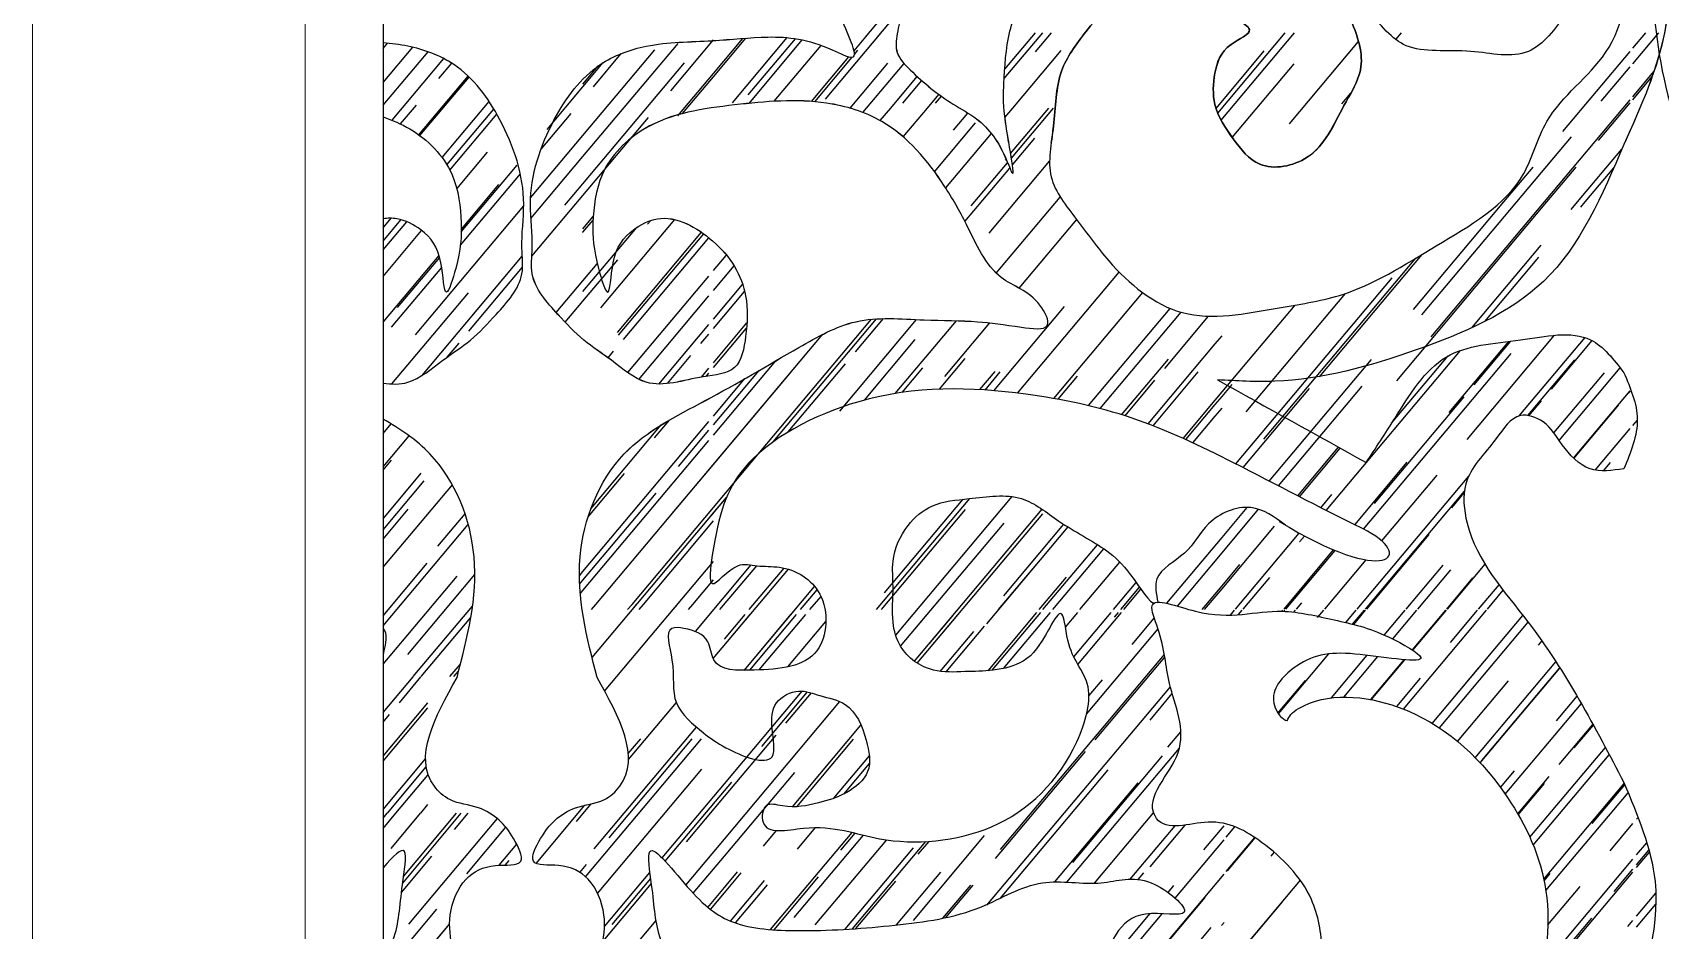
# Model space of a CAD drawing. Header units: millimetres. Extents: x 512961 to 1001058, y -961995 to -458543.
# Drawn here: x 934719.5 to 935137.5, y -884794.5 to -884563.8 of the extents above; entities that cross this region are included whole.
import ezdxf

# ---------------------------------------------------------------- set-up
doc = ezdxf.new("R2010")
doc.units = ezdxf.units.MM
doc.header["$MEASUREMENT"] = 0
doc.layers.add('内线', color=8, linetype='CONTINUOUS')
doc.layers.add('填充', color=250, linetype='CONTINUOUS', lineweight=25)
doc.layers.add('家具外线总', color=147, linetype='CONTINUOUS', lineweight=13)

msp = doc.modelspace()

# ---------------------------------------------------------------- linework, layer by layer
at = {"layer": '内线'}
msp.add_line((934809.5, -883011.33), (934809.5, -885159.02), dxfattribs=at)
at = {"layer": '填充'}
for p, q in [((934933.32, -884565.03), (934945.42, -884550.6)), ((934936.4, -884565.03), (934945.42, -884554.27)), ((934809.5, -884567.92), (934810.66, -884566.53)), ((934860.82, -884595.65), (934885.24, -884566.56)), ((934883.38, -884578.76), (934894.36, -884565.68)), ((934894.36, -884575.15), (934902.69, -884565.22)), ((934894.36, -884574.28), (934901.91, -884565.28)), ((934899.2, -884581.83), (934913.25, -884565.09)), ((934903.24, -884579.83), (934915.37, -884565.36)), ((934903.49, -884581.99), (934917.16, -884565.69)), ((934923.09, -884580.89), (934937.4, -884563.83)), ((934930.44, -884568.45), (934934.32, -884563.83)), ((934968.99, -884575.63), (934978.89, -884563.83)), ((934969.13, -884573.22), (934977.01, -884563.83)), ((934977.02, -884568.71), (934981.11, -884563.83)), ((935023.82, -884584.46), (935041.13, -884563.83)), ((935024.68, -884586.28), (935043.51, -884563.83)), ((935042.22, -884587.26), (935060, -884566.07)), ((935069.58, -884565.6), (935071.06, -884563.83)), ((935130.41, -884571.8), (935137.1, -884563.83)), ((935130.41, -884567.83), (935133.77, -884563.83)), ((934809.5, -884576.65), (934817.11, -884567.56)), ((934809.5, -884582.47), (934821.04, -884568.72)), ((934811.83, -884586.32), (934825.11, -884570.49)), ((934860.82, -884590.2), (934879.27, -884568.22)), ((934863.53, -884577.7), (934870.66, -884569.2)), ((934909.96, -884581.46), (934922.01, -884567.1)), ((934919.5, -884581.49), (934929.11, -884570.04)), ((934920.33, -884581.56), (934929.92, -884570.14)), ((934930.54, -884569.39), (934931.44, -884568.32)), ((934971.21, -884583.2), (934983.61, -884568.42)), ((935023.39, -884583.29), (935035.78, -884568.52)), ((935112.48, -884589.21), (935129.73, -884568.64)), ((934818.71, -884590.08), (934831.37, -884574.99)), ((934823.82, -884575.58), (934827.12, -884571.65)), ((934860.82, -884577.75), (934866.06, -884571.51)), ((934860.82, -884602.66), (934886.94, -884571.54)), ((934860.82, -884577.07), (934864.76, -884572.37)), ((934885.17, -884585.23), (934894.36, -884574.28)), ((934929.41, -884583.2), (934939.11, -884571.64)), ((934933.67, -884583.2), (934943.28, -884571.75)), ((935027.57, -884590.75), (935043.44, -884571.84)), ((935122.32, -884581.44), (935129.73, -884572.61)), ((935130.41, -884580.29), (935135.85, -884573.81)), ((934818.96, -884590.27), (934831.6, -884575.21)), ((934851.63, -884588.7), (934860.82, -884577.75)), ((934886.42, -884584.61), (934894.36, -884575.15)), ((934939.86, -884583.2), (934946.67, -884575.08)), ((934942.94, -884581.95), (934947.83, -884576.13)), ((935130.41, -884581.05), (935135.4, -884575.1)), ((934814, -884587.28), (934818.06, -884582.44)), ((934824.66, -884595.93), (934836.74, -884581.54)), ((934929.39, -884583.22), (934929.41, -884583.2)), ((934932.71, -884584.34), (934933.67, -884583.2)), ((934937.16, -884586.42), (934939.86, -884583.2)), ((934943.06, -884590.6), (934949.27, -884583.2)), ((934949.27, -884583.2), (934952.21, -884579.69)), ((934951.37, -884581.93), (934952.86, -884580.16)), ((934969.19, -884585.61), (934971.21, -884583.2)), ((934970.65, -884594.89), (934980.46, -884583.2)), ((934970.85, -884596.08), (934981.66, -884583.2)), ((935055.71, -884582.13), (935058, -884579.4)), ((935107.75, -884607.3), (935129.73, -884581.1)), ((935121.63, -884591.51), (935129.73, -884581.86)), ((934825.91, -884597.81), (934837.91, -884583.5)), ((934826.67, -884599.18), (934838.74, -884584.8)), ((934850.06, -884593.75), (934857.77, -884584.57)), ((934860.82, -884605.64), (934877.62, -884585.63)), ((934951.13, -884599.56), (934961.66, -884587.02)), ((934955.97, -884588.91), (934959.69, -884584.47)), ((934847.38, -884606.22), (934860.82, -884590.2)), ((934953.98, -884603.73), (934965.72, -884589.74)), ((934971.12, -884597.82), (934976.89, -884590.94)), ((935100.62, -884607.3), (935114.64, -884590.59)), ((934828.42, -884603.91), (934836.28, -884594.54)), ((934847.47, -884611.57), (934860.82, -884595.65)), ((935116.22, -884607.3), (935127.61, -884593.72)), ((934829.35, -884618.44), (934844.75, -884600.08)), ((934829.59, -884614.97), (934843.95, -884597.86)), ((934958.92, -884612.36), (934970.45, -884598.61)), ((934960.55, -884608.35), (934969.88, -884597.23)), ((934965.15, -884615.33), (934980.67, -884596.84)), ((934969.28, -884596.53), (934969.48, -884596.29)), ((935097.3, -884607.3), (935104.8, -884598.36)), ((935108.38, -884607.3), (935115.87, -884598.37)), ((935118.2, -884607.3), (935125.54, -884598.55)), ((934829.6, -884614.28), (934839.22, -884602.82)), ((934856.21, -884608.15), (934860.82, -884602.66)), ((934817.82, -884641.45), (934845.62, -884608.32)), ((934847.71, -884621.28), (934860.82, -884605.64)), ((934966.95, -884625.63), (934983.39, -884606.05)), ((935069.79, -884653.29), (935108.38, -884607.3)), ((935074.07, -884634.97), (935097.3, -884607.3)), ((935076.24, -884636.36), (935100.62, -884607.3)), ((935078.67, -884641.95), (935107.75, -884607.3)), ((935114.58, -884609.26), (935116.22, -884607.3)), ((935117.06, -884608.65), (935118.2, -884607.3)), ((934809.5, -884614.01), (934811.59, -884611.52)), ((934809.5, -884617.37), (934814.09, -884611.89)), ((934809.5, -884619.65), (934815.57, -884612.41)), ((934860.82, -884614.24), (934863.47, -884611.09)), ((934860.82, -884615.11), (934863.42, -884612.02)), ((934865.4, -884634.57), (934884.46, -884611.86)), ((934877.43, -884613.04), (934878.23, -884612.09)), ((934972.82, -884629.49), (934987.61, -884611.85)), ((934809.5, -884626.46), (934819.4, -884614.66)), ((934860.81, -884615.13), (934860.82, -884615.11)), ((934860.82, -884630.37), (934874.66, -884613.88)), ((934869.69, -884640.86), (934891.28, -884615.12)), ((934869.99, -884641.55), (934891.84, -884615.52)), ((934871.25, -884642.67), (934893.18, -884616.53)), ((935049.94, -884652.23), (935076.31, -884620.8)), ((935089.06, -884639.67), (935106.9, -884618.41)), ((934809.5, -884638.24), (934823.9, -884621.08)), ((934811.68, -884639.49), (934824.57, -884624.13)), ((934813.23, -884634.47), (934824.04, -884621.58)), ((934819.45, -884651.97), (934845.25, -884621.21)), ((934831.54, -884640.55), (934845.32, -884624.12)), ((934860.82, -884632.83), (934869.75, -884622.2)), ((934860.82, -884627.57), (934864.5, -884623.18)), ((934894.36, -884624.97), (934897.63, -884621.07)), ((934894.36, -884630.05), (934899.65, -884623.74)), ((935035.68, -884668.27), (935074.71, -884621.77)), ((935092.38, -884638.06), (935106.31, -884621.47)), ((934853.98, -884635.72), (934860.82, -884627.57)), ((934872.35, -884651.19), (934893.18, -884626.37)), ((934894.36, -884637.42), (934901.83, -884628.51)), ((934972.44, -884656.45), (934998.54, -884625.35)), ((935028.5, -884674.66), (935068.62, -884626.85)), ((934811.79, -884654.09), (934831.47, -884630.64)), ((934856.29, -884638.23), (934860.82, -884632.83)), ((934875.18, -884652.91), (934893.18, -884631.45)), ((934894.36, -884639.85), (934902.35, -884630.33)), ((934981.74, -884657.84), (935004.57, -884630.62)), ((935031.09, -884661.3), (935056.66, -884630.82)), ((934904.01, -884674.31), (934934.93, -884637.47)), ((934909.69, -884668.97), (934936.2, -884637.37)), ((934926.75, -884661.09), (934946.51, -884637.54)), ((934930.81, -884645.86), (934937.99, -884637.3)), ((934966.32, -884655.82), (934984.45, -884634.21)), ((934990.65, -884659.67), (935011.62, -884634.68)), ((934993.66, -884660.42), (935014.43, -884635.67)), ((935010.23, -884650.1), (935021.49, -884636.68)), ((935024.95, -884656.15), (935043.69, -884633.82)), ((934864.17, -884710.76), (934922.43, -884641.33)), ((934880.35, -884654.11), (934893.18, -884638.83)), ((934891.1, -884643.73), (934893.18, -884641.26)), ((934894.36, -884648.64), (934902.94, -884638.41)), ((934894.36, -884649.88), (934902.83, -884639.78)), ((934922.16, -884641.65), (934922.43, -884641.33)), ((934941.02, -884656.54), (934956.71, -884637.84)), ((934953.79, -884652.16), (934965.35, -884638.39)), ((935023.19, -884643.82), (935024.95, -884641.71)), ((935087.85, -884668.37), (935110.34, -884641.57)), ((934825.98, -884647.17), (934829, -884643.57)), ((934867.29, -884647.39), (934868.71, -884645.69)), ((934933.09, -884658.24), (934946.17, -884642.65)), ((935005.96, -884664.35), (935023.19, -884643.82)), ((935051.66, -884686.6), (935086.14, -884645.5)), ((935083.25, -884661.4), (935098.55, -884643.17)), ((935089.65, -884654.35), (935099.08, -884643.1)), ((935101.27, -884662.29), (935118.15, -884642.18)), ((935109.5, -884655.41), (935119.95, -884642.96)), ((934882.5, -884653.99), (934888.57, -884646.75)), ((934891.26, -884652.33), (934893.18, -884650.04)), ((934894.36, -884667.23), (934910.39, -884648.12)), ((934913.55, -884666.43), (934928.27, -884648.88)), ((934942.82, -884656.27), (934948.13, -884649.94)), ((934952.4, -884655.44), (934958.98, -884647.59)), ((934999.15, -884661.99), (935011.15, -884647.69)), ((935037.08, -884679.07), (935063.32, -884647.79)), ((935061.26, -884691.39), (935099.15, -884646.23)), ((935068.49, -884664.18), (935083, -884646.89)), ((935103.47, -884662.21), (935115.49, -884647.89)), ((935111.54, -884668.65), (935127.19, -884649.99)), ((934892.46, -884652.14), (934893.18, -884651.28)), ((934894.36, -884664.58), (934906.07, -884650.62)), ((934894.36, -884662.33), (934902.43, -884652.71)), ((934894.76, -884674.31), (934914.48, -884650.8)), ((934962.74, -884655.56), (934966.65, -884650.9)), ((934964.08, -884655.65), (934967.98, -884651)), ((934982.83, -884658.03), (934987.84, -884652.06)), ((935000.02, -884662.27), (935007.69, -884653.13)), ((935007.22, -884664.83), (935018.82, -884651)), ((935024.95, -884657.28), (935027.55, -884654.19)), ((935110.17, -884666.69), (935123.16, -884651.2)), ((935014.94, -884668.08), (935023.19, -884658.25)), ((935023.19, -884658.25), (935024.95, -884656.15)), ((935023.19, -884659.38), (935024.95, -884657.28)), ((935030.33, -884675.59), (935047.4, -884655.25)), ((935039.4, -884680.27), (935060.88, -884654.67)), ((935064.07, -884684.83), (935087.11, -884657.37)), ((935103.76, -884662.26), (935106.97, -884658.43)), ((935115.2, -884673.15), (935129.73, -884655.83)), ((935129.35, -884656.48), (935129.73, -884656.03)), ((935015.63, -884668.4), (935023.19, -884659.38)), ((935017.45, -884669.24), (935023.19, -884662.41)), ((935023.19, -884662.41), (935024.95, -884660.3)), ((935115.29, -884673.24), (935126.82, -884659.5)), ((934809.5, -884666.82), (934811.57, -884664.35)), ((934860.82, -884702.29), (934893.18, -884663.73)), ((934862.86, -884686.18), (934880.95, -884664.62)), ((934879.17, -884667.97), (934883.03, -884663.37)), ((934885.38, -884675.28), (934893.18, -884665.98)), ((935120.77, -884676.23), (935129.73, -884665.55)), ((935130.41, -884664.74), (935131.58, -884663.36)), ((934809.5, -884675.42), (934816.2, -884667.43)), ((934860.82, -884707.19), (934893.18, -884668.63)), ((935044.36, -884682.84), (935054.84, -884670.35)), ((935044.8, -884683.07), (935055.27, -884670.59)), ((934809.5, -884676.28), (934811.66, -884673.71)), ((934883.76, -884687.42), (934894.36, -884674.79)), ((934894.36, -884685.82), (934904.01, -884674.31)), ((934894.36, -884674.79), (934894.76, -884674.31)), ((935059.01, -884690.29), (935072.5, -884674.21)), ((935122.91, -884676.41), (935124.67, -884674.31)), ((934809.5, -884688.74), (934819.32, -884677.02)), ((934809.5, -884691.54), (934820.05, -884678.96)), ((934862.14, -884688.27), (934871.49, -884677.12)), ((935059.62, -884711.93), (935088.3, -884677.75)), ((935065.97, -884694.45), (935080.17, -884677.53)), ((934809.5, -884701.19), (934827.29, -884679.99)), ((934860.82, -884704.54), (934879.62, -884682.14)), ((934863.17, -884724.41), (934897.68, -884683.28)), ((934894.36, -884687.24), (934897.68, -884683.28)), ((934936.21, -884712.09), (934960.16, -884683.55)), ((934938.3, -884707.8), (934958.5, -884683.72)), ((934941.13, -884718.68), (934971.04, -884683.04)), ((935050.28, -884685.89), (935053.13, -884682.49)), ((935061.75, -884711.93), (935087.17, -884681.64)), ((935083.92, -884685.89), (935087.12, -884682.09)), ((934809.5, -884694), (934815.98, -884686.27)), ((934823.6, -884695.78), (934830.56, -884687.48)), ((934873.43, -884710.76), (934894.36, -884685.82)), ((934888.36, -884694.39), (934894.36, -884687.24)), ((934937.47, -884712.09), (934959.04, -884686.39)), ((934945.97, -884725.37), (934978.74, -884686.31)), ((934946.67, -884725.84), (934978.89, -884687.45)), ((935024.95, -884693.52), (935031.42, -884685.8)), ((935024.95, -884697.48), (935034.32, -884686.31)), ((934809.5, -884716.26), (934831.38, -884690.18)), ((934876.35, -884710.76), (934894.36, -884689.3)), ((934942.39, -884721.52), (934968.96, -884689.85)), ((934964.53, -884715.7), (934985.4, -884690.84)), ((934968.9, -884708.51), (934984.31, -884690.15)), ((935024.95, -884706.73), (935038.45, -884690.64)), ((934978.96, -884712.09), (934992.97, -884695.4)), ((935010.74, -884710.46), (935024.95, -884693.52)), ((935028.42, -884711.93), (935044.78, -884692.44)), ((935044.86, -884694.69), (935046.14, -884693.17)), ((935062.08, -884711.93), (935078.16, -884692.76)), ((934809.5, -884713.65), (934820.84, -884700.13)), ((934866.4, -884733.02), (934894.36, -884699.7)), ((934967.56, -884712.09), (934977.34, -884700.43)), ((934981.5, -884712.09), (934994.6, -884696.48)), ((934988.46, -884712.09), (934998.71, -884699.88)), ((935013.46, -884711.18), (935024.95, -884697.48)), ((935040.85, -884711.93), (935053.6, -884696.74)), ((935041.33, -884711.93), (935053.96, -884696.88)), ((935051.3, -884711.93), (935061.91, -884699.29)), ((935082.82, -884711.93), (935092.47, -884700.43)), ((934809.5, -884726.1), (934828.51, -884703.45)), ((934815.86, -884723.6), (934833.06, -884703.1)), ((934859.9, -884703.39), (934860.82, -884702.29)), ((934859.97, -884705.56), (934860.82, -884704.54)), ((934889.03, -884710.76), (934894.36, -884704.41)), ((934889.69, -884717.72), (934904.05, -884700.6)), ((934894.29, -884724.68), (934913.57, -884701.71)), ((934895.98, -884712.09), (934905.45, -884700.8)), ((934903.51, -884712.09), (934912.47, -884701.41)), ((934978.01, -884712.09), (934985.01, -884703.75)), ((935024.95, -884705.97), (935029.51, -884700.53)), ((935030.4, -884711.93), (935037.18, -884703.85)), ((935072.2, -884711.93), (935081.68, -884700.63)), ((935075.22, -884711.93), (935083.66, -884701.87)), ((935082.65, -884711.93), (935089.35, -884703.95)), ((934860.13, -884708.01), (934860.82, -884707.19)), ((934902.21, -884727.7), (934920.32, -884706.11)), ((934916.73, -884712.09), (934921, -884707)), ((934919.1, -884712.09), (934921.96, -884708.69)), ((934997.1, -884712.09), (935002.92, -884705.15)), ((934998.91, -884712.09), (935003.74, -884706.33)), ((934999.71, -884712.09), (935004.11, -884706.85)), ((935019.82, -884712.09), (935024.95, -884705.97)), ((935020.45, -884712.09), (935024.95, -884706.73)), ((935090.82, -884711.93), (935096.06, -884705.69)), ((935093.1, -884711.93), (935097.14, -884707.12)), ((934817.26, -884729.3), (934832.48, -884711.17)), ((934863.06, -884712.09), (934864.17, -884710.76)), ((934872.31, -884712.09), (934873.43, -884710.76)), ((934873.51, -884712.09), (934874.62, -884710.76)), ((934875.23, -884712.09), (934876.35, -884710.76)), ((934883.96, -884712.09), (934885.08, -884710.76)), ((934887.91, -884712.09), (934889.03, -884710.76)), ((934964.85, -884727.78), (934977.42, -884712.79)), ((934965.88, -884727.68), (934978.37, -884712.79)), ((934968.82, -884727.19), (934980.91, -884712.79)), ((934984.72, -884716.56), (934987.87, -884712.79)), ((934986.88, -884724.26), (934996.5, -884712.79)), ((934987.9, -884726.16), (934999.12, -884712.79)), ((934997.28, -884714.04), (934998.32, -884712.79)), ((935019.79, -884712.87), (935019.86, -884712.79)), ((935027.12, -884713.48), (935028.16, -884712.24)), ((935029.19, -884713.38), (935030.14, -884712.24)), ((935040.37, -884712.5), (935040.59, -884712.24)), ((935040.84, -884712.52), (935041.07, -884712.24)), ((935043.35, -884712.73), (935043.76, -884712.24)), ((935044.02, -884711.93), (935045.39, -884710.3)), ((935049.45, -884714.14), (935051.04, -884712.24)), ((935056.71, -884715.4), (935059.36, -884712.24)), ((935058.48, -884715.83), (935061.49, -884712.24)), ((935058.74, -884715.9), (935061.81, -884712.24)), ((935066.6, -884718.61), (935071.94, -884712.24)), ((935068.76, -884719.63), (935074.96, -884712.24)), ((935071.52, -884737.66), (935092.84, -884712.24)), ((935073.82, -884722.45), (935082.39, -884712.24)), ((935073.93, -884722.53), (935082.56, -884712.24)), ((935083.6, -884720.53), (935090.55, -884712.24)), ((934819.3, -884729.3), (934832.02, -884714.14)), ((934897.16, -884719.66), (934902.45, -884713.35)), ((934897.54, -884720.81), (934903.8, -884713.35)), ((934902.21, -884727.7), (934914.25, -884713.35)), ((934903.64, -884727.68), (934915.66, -884713.35)), ((934906.1, -884727.59), (934918.04, -884713.35)), ((934913.4, -884726.82), (934923.23, -884715.1)), ((934942.39, -884721.52), (934949.24, -884713.35)), ((934945.11, -884713.94), (934945.6, -884713.35)), ((934946.67, -884725.84), (934957.15, -884713.35)), ((934949.71, -884720.92), (934956.05, -884713.35)), ((934954.13, -884728.09), (934963.98, -884716.36)), ((934990.16, -884738.95), (935008.52, -884717.06)), ((935001.88, -884721.02), (935007.53, -884714.27)), ((935078.91, -884741.32), (935102.19, -884713.57)), ((935080.76, -884742.5), (935103.56, -884715.34)), ((935101.62, -884714.24), (935102.19, -884713.56)), ((934952.58, -884727.97), (934961.22, -884717.67)), ((935106.21, -884721.22), (935107.09, -884720.17)), ((934968.07, -884773.76), (935010.13, -884723.64)), ((934992.37, -884745.56), (935010.23, -884724.27)), ((935039.45, -884738.9), (935052.4, -884723.47)), ((935053.04, -884734.77), (935062.22, -884723.82)), ((935056.22, -884734.57), (935064.95, -884724.16)), ((935063.12, -884735.21), (935071.71, -884724.97)), ((935063.26, -884735.24), (935071.87, -884724.99)), ((935089.95, -884750.14), (935110.66, -884725.47)), ((934809.5, -884738.56), (934817.19, -884729.38)), ((934813.68, -884736), (934819.23, -884729.38)), ((934826.67, -884729.3), (934829.37, -884726.09)), ((934827.71, -884729.3), (934828.91, -884727.87)), ((935069.78, -884737.01), (935075.92, -884729.68)), ((935078.9, -884741.32), (935090.86, -884727.05)), ((935091.25, -884751.5), (935111.71, -884727.12)), ((935091.64, -884750.86), (935111.65, -884727.02)), ((934897.16, -884756.83), (934917.14, -884733.02)), ((934906.72, -884747.24), (934918.48, -884733.22)), ((934912.95, -884741.31), (934919.51, -884733.49)), ((934964.53, -884788.07), (935011.66, -884731.91)), ((934990.75, -884734.28), (934994.2, -884730.17)), ((935006.46, -884740.46), (935012.16, -884733.67)), ((935039.3, -884738.69), (935046.36, -884730.27)), ((935085.44, -884745.98), (935098.53, -884730.37)), ((934809.5, -884749.77), (934821, -884736.06)), ((934809.5, -884751.01), (934821, -884737.3)), ((934872.53, -884750.61), (934884.81, -884735.99)), ((934897.16, -884771.09), (934926.82, -884735.74)), ((935097.67, -884759.53), (935117.2, -884736.25)), ((935110.8, -884740.66), (935116.1, -884734.34)), ((934809.5, -884740.99), (934811.15, -884739.02)), ((934914.6, -884762.75), (934932.22, -884741.76)), ((935041.69, -884740.71), (935041.34, -884740.55)), ((935111.5, -884751.93), (935120.19, -884741.57)), ((935115.4, -884747.64), (935120.3, -884741.79)), ((934861.5, -884780.74), (934891.26, -884745.28)), ((934863.73, -884773.56), (934889.97, -884742.29)), ((934867.52, -884770.73), (934888.88, -884745.28)), ((934872.48, -884749.07), (934875.66, -884745.28)), ((934897.16, -884760.13), (934910.42, -884744.33)), ((934915.72, -884762.73), (934930.27, -884745.39)), ((935011.06, -884747.44), (935014.36, -884743.5)), ((934809.5, -884763.47), (934820.43, -884750.44)), ((934925.21, -884760.58), (934934.38, -884749.66)), ((934966.79, -884776.04), (934989.84, -884748.58)), ((934985.12, -884782.13), (935014, -884747.71)), ((934986.65, -884777.1), (935009.69, -884749.64)), ((935103.98, -884770.6), (935123.37, -884747.49)), ((935104.86, -884772.65), (935124.38, -884749.39)), ((934810.6, -884764.4), (934820.59, -884752.49)), ((934812.82, -884764.4), (934821, -884754.65)), ((934864.58, -884785), (934891.37, -884753.07)), ((934897.16, -884775.42), (934915.2, -884753.92)), ((934927.8, -884759.48), (934934.41, -884751.6)), ((934968.08, -884786.2), (934995.71, -884753.28)), ((935096.43, -884757.79), (935100.05, -884753.48)), ((934881.17, -884775.89), (934897.16, -884756.83)), ((934881.97, -884776.73), (934897.16, -884758.63)), ((934897.16, -884758.63), (934899.04, -884756.39)), ((934982.01, -884782.06), (935003.38, -884756.59)), ((935100.88, -884764.58), (935108.96, -884754.95)), ((935101.01, -884764.79), (935107.72, -884756.79)), ((935107.56, -884781.35), (935128.21, -884756.74)), ((935119.98, -884767.08), (935128.36, -884757.1)), ((934819.16, -884764.4), (934821, -884762.21)), ((934848.79, -884777.3), (934861.31, -884762.38)), ((934859.13, -884766.58), (934862.96, -884762.02)), ((934887.38, -884771.79), (934897.16, -884760.13)), ((935108.09, -884784.29), (935129.21, -884759.13)), ((934809.5, -884768.36), (934812.8, -884764.42)), ((934809.5, -884765.71), (934810.58, -884764.42)), ((934811.56, -884773.46), (934819.14, -884764.42)), ((934814.55, -884782.35), (934829.59, -884764.42)), ((934814.78, -884780.65), (934828.4, -884764.42)), ((934816.15, -884792.9), (934838.88, -884765.81)), ((934827.81, -884768.6), (934831.32, -884764.42)), ((934992.17, -884782.4), (935007.36, -884764.3)), ((935124.58, -884774.06), (935130.43, -884767.09)), ((935131.39, -884765.95), (935131.77, -884765.49)), ((934830.97, -884779.95), (934841, -884767.99)), ((934887.26, -884782.88), (934897.16, -884771.09)), ((934907.23, -884772.85), (934910.57, -884768.87)), ((934909.01, -884794.32), (934929.98, -884769.33)), ((934915.07, -884791.25), (934932.87, -884770.04)), ((934915.9, -884773.66), (934920.56, -884768.11)), ((934920.49, -884793.1), (934938.82, -884771.25)), ((934927.09, -884773.91), (934930.77, -884769.52)), ((934945.67, -884791.97), (934963.98, -884770.14)), ((935001.37, -884781.35), (935012.86, -884767.65)), ((935006.5, -884778.16), (935015.5, -884767.44)), ((935012.89, -884786.21), (935025.48, -884771.21)), ((935020.24, -884773.86), (935025.48, -884767.61)), ((935026.03, -884770.55), (935028.26, -884767.9)), ((935026.03, -884779.42), (935033.37, -884770.67)), ((935026.36, -884779.22), (935033.48, -884770.74)), ((934814.24, -884784.78), (934822.05, -884775.47)), ((934839.28, -884777.79), (934843.82, -884772.38)), ((934889.14, -884784.98), (934897.16, -884775.42)), ((934928.16, -884794.25), (934945.73, -884773.3)), ((934930.08, -884794.13), (934948.9, -884771.69)), ((934946.94, -884774.97), (934949.74, -884771.64)), ((935037.52, -884775.45), (935038.34, -884774.47)), ((935131.39, -884775.12), (935134.01, -884771.99)), ((935131.39, -884777.67), (935134.56, -884773.89)), ((935131.39, -884778.4), (935134.7, -884774.45)), ((934840.89, -884777.74), (934841.91, -884776.53)), ((934860.06, -884779.62), (934861.76, -884777.59)), ((934866.36, -884793.54), (934878.04, -884779.62)), ((934897.16, -884783.54), (934900.55, -884779.5)), ((934897.16, -884784.86), (934901.47, -884779.72)), ((934941.37, -884793.13), (934952.72, -884779.6)), ((935003.42, -884781.45), (935004.89, -884779.7)), ((935106.23, -884808.38), (935130.43, -884779.54)), ((935107.38, -884803.72), (935130.43, -884776.26)), ((935125.63, -884784.53), (935130.43, -884778.82)), ((934865.99, -884797.28), (934878.43, -884782.45)), ((934868.32, -884793), (934878.25, -884781.16)), ((934892.91, -884788.6), (934897.16, -884783.54)), ((934898.73, -884792.14), (934907.45, -884781.74)), ((934899.99, -884792.62), (934908.22, -884782.81)), ((934909.91, -884794.39), (934921.33, -884780.78)), ((934930.92, -884794.07), (934941.18, -884781.84)), ((934953.27, -884791.39), (934960.39, -884782.91)), ((934954.05, -884791.23), (934961.03, -884782.9)), ((934998.38, -884812.37), (935025.48, -884780.07)), ((935011.08, -884784.77), (935012.56, -884783.01)), ((935029.42, -884800.28), (935045.05, -884781.65)), ((935107.65, -884781.78), (935109.23, -884779.9)), ((935108.62, -884793.08), (935116.9, -884783.21)), ((934893.57, -884789.13), (934897.16, -884784.86)), ((934998.45, -884812.49), (935020.6, -884786.09)), ((935026.03, -884804.34), (935040.45, -884787.15)), ((935131.39, -884790.85), (935136.33, -884784.97)), ((935131.39, -884793.71), (935136.34, -884787.8)), ((934809.5, -884805.54), (934823.29, -884789.11)), ((934872.91, -884799.98), (934879.61, -884792)), ((934995.27, -884803.62), (935006.51, -884790.22)), ((934995.7, -884806.7), (935009.52, -884790.23)), ((935106.53, -884807.29), (935119.87, -884791.4)), ((935129.16, -884793.51), (935130.43, -884792)), ((934809.5, -884813.28), (934826.6, -884792.9)), ((934820.74, -884799.88), (934826.6, -884792.9)), ((935001.71, -884818.12), (935022.16, -884793.76)), ((935024.82, -884793.3), (935025.48, -884792.52))]:
    msp.add_line(p, q, dxfattribs=at)
for points in [[(935066.74, -884085.41), (935069.93, -884081.94), (935078.85, -884098.74), (935100.5, -884108.93), (935113.75, -884109.18), (935128.78, -884103.07), (935134.4, -884088.88), (935138.72, -884100.53), (935148.14, -884109.43), (935165.21, -884112.49), (935177.95, -884106.89), (935188.14, -884100.02), (935194, -884093.14), (935201.13, -884082.2), (935207.76, -884096.96), (935212.85, -884125.22), (935212.6, -884144.31), (935204.95, -884161.88), (935194, -884171.55), (935183.04, -884173.59), (935166.99, -884171.3), (935162.41, -884161.37), (935155.27, -884149.4), (935146.61, -884143.8), (935137.75, -884146.58), (935145.08, -884156.18), (935145.59, -884162.19), (935145.59, -884183.74), (935144.08, -884197.78), (935143.08, -884213.32), (935151.1, -884227.35), (935168.44, -884240.53), (935184.52, -884242.54), (935184.52, -884246.15), (935171.65, -884250.17), (935149.01, -884275.58), (935137.67, -884291.12), (935136.37, -884310.22), (935143.24, -884349.61), (935156.93, -884372.09), (935175.19, -884390.66), (935183.99, -884393.6), (935177.8, -884393.92), (935168.02, -884393.92), (935171.28, -884399.79), (935181.71, -884410.54), (935192.14, -884414.77), (935204.21, -884414.77), (935217.25, -884414.45), (935230.62, -884411.84), (935246.27, -884410.86), (935255.4, -884410.86), (935263.23, -884413.14), (935268.77, -884415.42), (935269.1, -884418.68), (935261.27, -884414.45), (935247.25, -884414.12), (935233.88, -884417.05), (935220.19, -884424.87), (935197.69, -884433.34), (935186.93, -884436.28), (935170.3, -884434.32), (935159.22, -884429.11), (935146.83, -884420.31), (935144.87, -884411.52), (935139.33, -884417.7), (935139, -884434.32), (935146.17, -884448.33), (935158.89, -884454.52), (935177.8, -884455.82), (935192.8, -884451.26), (935170.34, -884470.78), (935156.89, -884497.01), (935144.75, -884516.68), (935136.86, -884539.08), (935137.22, -884569.41), (935169.61, -884626.74), (935183.68, -884634.03), (935207.64, -884646.52), (935223.79, -884649.12), (935239.93, -884650.68), (935256.08, -884651.2), (935213.37, -884670.98), (935199.3, -884648.08), (935179.51, -884637.67), (935162.32, -884637.15), (935145.13, -884643.91), (935143.57, -884655.88), (935143.05, -884669.94), (935151.38, -884672.02), (935159.2, -884674.1), (935167.53, -884664.21), (935171.7, -884661.61), (935184.72, -884668.9), (935188.37, -884685.03), (935172.74, -884711.58), (935159.2, -884731.35), (935147.22, -884753.73), (935141.06, -884782.27), (935143.41, -884813.31), (935161.77, -884842), (935169.77, -884868.81), (935178.24, -884875.86), (935166.01, -884871.63), (935154.24, -884877.74), (935147.65, -884889.5), (935149.06, -884902.2), (935160.36, -884911.6), (935166.95, -884908.31), (935174.95, -884896.55), (935183.42, -884893.26), (935208.37, -884897.02), (935218.72, -884910.66), (935220.13, -884923.83), (935205.54, -884928.06), (935174.03, -884950.24), (935173.18, -884969.79), (935173.6, -884982.11), (935183.38, -884995.28), (935200.4, -885000.38), (935219.53, -884997.41), (935223.36, -884991.03), (935224.21, -884975.31), (935217.41, -884966.39), (935208.05, -884974.89), (935204.22, -884972.34), (935195.29, -884960.44), (935199.97, -884948.54), (935216.98, -884940.04), (935242.5, -884946.84), (935255.26, -884965.11), (935257.8, -884985.51), (935248.02, -885005.48), (935235.69, -885015.68), (935218.25, -885020.78), (935213.15, -885018.66), (935206.78, -885004.21), (935195.29, -884995.71), (935176.16, -884991.03), (935157.02, -884994.01), (935142.99, -885005.06), (935141.54, -885053.07), (935157.45, -885073.47), (935168.5, -885069.65), (935168.93, -885057.32), (935162.97, -885041.6), (935156.59, -885027.15), (935161.7, -885020.78), (935185.94, -885014.41), (935200.82, -885032.25), (935188.06, -885048.83), (935159.57, -885091.32), (935159.57, -885113.98), (935161.71, -885134.51), (935168.98, -885152.9), (935170.49, -885154.85), (935161.03, -885152.88), (935153.12, -885149.91), (935147.46, -885149.77), (935137.49, -885152.6)], [(935066.74, -884085.41), (935060.05, -884107.97), (935065.07, -884157.81), (935081.51, -884172.01), (935092.94, -884174.52), (935101.57, -884172.29), (935106.59, -884165.89), (935111.33, -884150.85), (935121.64, -884145), (935132.79, -884143.33), (935137.71, -884146.47), (935126.08, -884152.13), (935120.74, -884163.43), (935125.63, -884202.35), (935122.51, -884214.36), (935109.16, -884229.49), (935096.69, -884238.39), (935082.45, -884240.61), (935085.12, -884247.72), (935094.47, -884253.06), (935112.72, -884264.63), (935126.96, -884283.76), (935132.75, -884306), (935132.75, -884321.12), (935102.01, -884389.54), (935091.02, -884394.35), (935078.65, -884399.38), (935090.1, -884402.35), (935100.63, -884395.95), (935104.98, -884397.32), (935098.34, -884405.79), (935064.74, -884416.7), (935050.77, -884414), (935035.89, -884412.65), (935020.12, -884412.65), (935006.14, -884417.6), (935026.88, -884418.95), (935044.46, -884420.31), (935058.43, -884429.77), (935074.66, -884433.82), (935089.54, -884433.82), (935100.36, -884434.27), (935112.08, -884434.27), (935121.54, -884427.06), (935127.85, -884415.8), (935132.36, -884423.01), (935133.71, -884433.37), (935126.95, -884442.38), (935117.03, -884451.84), (935104.41, -884452.74), (935077.82, -884452.29), (935092.69, -884459.04), (935110.27, -884476.61), (935131.39, -884520.53), (935134.89, -884532.46), (935139.25, -884550.21), (935128.13, -884592.52)], [(934864.48, -884729.51), (934860.09, -884698.51), (934871.42, -884672.08), (934892.21, -884658.39), (934916.3, -884644.7), (934930.94, -884638.09), (934948.42, -884637.62), (934962.12, -884638.09), (934973.46, -884639.51), (934980.07, -884639.03), (934978.18, -884633.84), (934968.26, -884626.76), (934959.28, -884613.08), (934953.62, -884603.16), (934937.56, -884586.64), (934923.38, -884581.92), (934899.77, -884582.39), (934876.62, -884588.53), (934865.76, -884600.33), (934863.4, -884612.6), (934864.81, -884624.4), (934867.17, -884630.54), (934868.59, -884622.99), (934873.79, -884614.49), (934879.93, -884611.66), (934894.1, -884617.32), (934899.77, -884623.93), (934902.6, -884631.48), (934902.6, -884641.87), (934899.77, -884649.89), (934891.74, -884652.25), (934877.1, -884653.67), (934868.12, -884648), (934861.03, -884642.81), (934854.42, -884636.2), (934847.81, -884625.82), (934847.81, -884619.21), (934847.34, -884607.88), (934853.47, -884586.17), (934865.29, -884572.01), (934877.1, -884567.29), (934894.1, -884565.87), (934908.27, -884564.93), (934924.8, -884568.23), (934930, -884570.12), (934926.95, -884559.23), (934926.73, -884548.2), (934929.16, -884540.69), (934933.14, -884537.38), (934939.1, -884534.95), (934945.73, -884534.07), (934951.92, -884534.29), (934956.11, -884536.94), (934958.54, -884540.69), (934961.19, -884547.54), (934960.97, -884554.82), (934960.09, -884559.46), (934951.92, -884558.35), (934947.28, -884558.35), (934943.52, -884559.23), (934941.53, -884564.09), (934941.53, -884568.95), (934944.85, -884573.36), (934955.89, -884582.19), (934961.86, -884585.94), (934969.59, -884596.54), (934970.91, -884599.63), (934969.15, -884585.28), (934968.93, -884576.89), (934970.47, -884563.43), (934975.33, -884552.17), (934981.96, -884544.45), (935007.36, -884533.85), (935022.6, -884533.85), (935037.18, -884540.91), (935046.9, -884547.09), (935055.24, -884552.47), (935051.16, -884542.44), (935052.1, -884531.5), (935059.3, -884521.5), (935063.99, -884513.99), (935074.63, -884516.18), (935081.2, -884524.93), (935084.01, -884538.69), (935086.21, -884547.13), (935085.27, -884550.57), (935098.87, -884546.97), (935103.61, -884536.31), (935103.61, -884525.64), (935102.82, -884505.09), (935099.26, -884484.93), (935087.4, -884468.34), (935068.02, -884456.09), (935032.43, -884441.47), (935020.17, -884437.91), (935006.33, -884434.35), (934988.93, -884432.77), (934992.09, -884444.23), (934995.65, -884454.9), (934996.44, -884470.31), (934991.3, -884495.21), (934981.02, -884514.18), (934961.25, -884529.98), (934923.28, -884538.68), (934895.2, -884535.91), (934877.8, -884526.43), (934864.36, -884516.15), (934855.66, -884505.09), (934851.7, -884489.28), (934852.49, -884476.64), (934857.24, -884465.57), (934866.73, -884456.09), (934876.62, -884455.69), (934891.64, -884459.64), (934899.55, -884470.31), (934901.92, -884480.59), (934901.14, -884494.42), (934899.95, -884498.76), (934897.18, -884499.95), (934893.22, -884496.79), (934888.48, -884492.05), (934883.74, -884490.86), (934877.01, -884492.84), (934871.48, -884499.16), (934871.48, -884507.85), (934876.62, -884514.57), (934894.81, -884517.34), (934905.88, -884520.5), (934924.86, -884519.32), (934945.43, -884516.55), (934965.2, -884501.14), (934970.34, -884480.59), (934979.04, -884453.72), (934976.67, -884438.7), (934970.34, -884428.03), (934961.25, -884421.31), (934955.71, -884422.1), (934955.05, -884433.17), (934953.73, -884454.9), (934949.38, -884465.57), (934942.2, -884446.96), (934936.64, -884426.13), (934919.96, -884404.61), (934908.85, -884400.44), (934880.33, -884377.1), (934860.29, -884353.5), (934847.57, -884331.15), (934841.93, -884305.57)], [(935128.13, -884592.52), (935107.47, -884627.73), (935074.81, -884645.34), (935038.46, -884653.41), (935023.78, -884653.04)], [(935061.96, -884674.32), (935069.3, -884662.94), (935082.51, -884647.17), (935101.6, -884642.77), (935119.59, -884642.77), (935128.13, -884651.21)], [(935023.78, -884653.04), (935061.96, -884674.32)], [(935128.13, -884651.21), (935131.57, -884663.14), (935128.13, -884675.89)], [(935128.13, -884675.89), (935119.44, -884675.89), (935112.28, -884669.71), (935107.39, -884663.86), (935101.54, -884662.23), (935095.35, -884668.08), (935087.54, -884679.79), (935087.86, -884689.88), (935103.49, -884715.25), (935128.13, -884756.55)], [(935041.26, -884690.4), (935032.32, -884685.86), (935021.48, -884690.06), (935015.29, -884697.57), (935008.21, -884704.2), (935008.48, -884710.19)], [(934865.94, -885152.14), (934851.3, -885114.02), (934851.3, -885084.32), (934867.27, -885026.97), (934889.89, -884990.62), (934902.32, -884964.91), (934910.3, -884942.31), (934906.75, -884931.23), (934900.1, -884921.92), (934889.89, -884917.04), (934886.35, -884910.39), (934896.55, -884905.52), (934904.09, -884905.96), (934912.07, -884905.52), (934918.73, -884909.5), (934924.05, -884913.94), (934931.59, -884924.58), (934934.7, -884932.11), (934943.12, -884925.91), (934948, -884910.83), (934929.7, -884896.57), (934927.11, -884881.56), (934929.7, -884875.09), (934933.33, -884874.06), (934933.33, -884878.72), (934933.07, -884884.67), (934936.69, -884889.58), (934942.65, -884889.84), (934946.27, -884886.22), (934945.5, -884882.34), (934944.98, -884872.51), (934943.17, -884863.97), (934936.18, -884857.24), (934920.12, -884849.74), (934903.81, -884845.08), (934892.68, -884845.34), (934879.21, -884850.77), (934871.7, -884859.31), (934871.44, -884868.62), (934874.3, -884877.68), (934885.17, -884888.03), (934890.87, -884891.65), (934887.76, -884902.52), (934879.21, -884905.88), (934868.86, -884906.14), (934862.64, -884905.62), (934854.62, -884900.71), (934845.55, -884890.88), (934845.55, -884885.44), (934845.55, -884876.13), (934847.1, -884867.59), (934848.99, -884863.9), (934853.04, -884856.81), (934860.64, -884840.1), (934863.17, -884829.98), (934863.68, -884808.72), (934866.21, -884790.5), (934862.16, -884781.38), (934854.56, -884777.84), (934848.12, -884776.73), (934849.96, -884770.93), (934853.66, -884766.19), (934858.93, -884763.02), (934866.32, -884760.91), (934870.28, -884757.49), (934864.48, -884729.51)], [(935128.13, -884756.55), (935136.12, -884781.97), (935128.13, -884821.37)]]:
    msp.add_spline(points, degree=3, dxfattribs=at)
at = {"layer": '填充', "start_tangent": (0.891251, -0.45351), "end_tangent": (0.891251, -0.45351)}
msp.add_spline([(935123.14, -884531.67), (935128.13, -884541.73), (935123.43, -884568.94), (935108.34, -884586.68), (935102.42, -884599.99), (935079.92, -884618.62), (935055.06, -884631.34), (935039.08, -884634.59), (935014.81, -884635.77), (934995.87, -884622.47), (934987.59, -884611.82), (934981.07, -884600.88), (934981.66, -884587.86), (934983.74, -884573.67), (934989.95, -884563.61), (935001.2, -884554.15), (935011.85, -884554.15), (935019.84, -884554.15), (935028.72, -884560.36), (935031.98, -884563.02), (935027.24, -884566.87), (935023.1, -884574.26), (935023.1, -884582.24), (935027.83, -884591.12), (935034.64, -884597.62), (935046.78, -884595.85), (935056.25, -884582.54), (935060.09, -884574.85), (935058.32, -884561.25), (935055.36, -884552.37), (935061.57, -884557.4), (935072.23, -884567.16), (935088.8, -884568.64), (935103.6, -884568.64), (935113.07, -884559.18), (935117.8, -884547.94), (935122.84, -884531.38), (935123.14, -884531.67)], degree=3, dxfattribs=at)
at = {"layer": '填充'}
for points, knots in [([(934864.48, -884729.51), (934861.82, -884719.27), (934856.71, -884699.6), (934868.2, -884670.44), (934893.43, -884658.14), (934912.69, -884646.69), (934931.08, -884636.29), (934947.05, -884637.83), (934961.86, -884637.77), (934970.63, -884639.11), (934982.03, -884640.74), (934977, -884630.42), (934965.99, -884627.82), (934960.14, -884614.2), (934952.01, -884599.83), (934940.83, -884586.44), (934920.54, -884580.31), (934899.76, -884582.21), (934878.06, -884585.21), (934864.76, -884598.48), (934863.02, -884612.99), (934863.64, -884621.16), (934867.8, -884634.35), (934868.06, -884620.57), (934872.37, -884614.85), (934882.61, -884609.47), (934893.04, -884615.58), (934900.07, -884623.41), (934903.37, -884632.26), (934902.91, -884640.9), (934901.1, -884651.4), (934889.23, -884652.07), (934877.92, -884656.28), (934868.66, -884648.07), (934860.63, -884643), (934853.86, -884635.59), (934846.86, -884627.95), (934848.27, -884617.56), (934846.13, -884604.17), (934851.85, -884586.92), (934862.8, -884571.86), (934878.48, -884566.1), (934893.05, -884566.28), (934909.52, -884564.33), (934920.12, -884565.63), (934933.6, -884572.67), (934924.97, -884557.92), (934926.52, -884549.62), (934927.94, -884540.92), (934933.43, -884536.95), (934939.11, -884534.6), (934945.53, -884534.1), (934951.64, -884533.56), (934956.33, -884536.59), (934959.01, -884541.48), (934961.96, -884547.56), (934960.86, -884553.51), (934960.89, -884562.1), (934952.71, -884557.74), (934947.72, -884558.36), (934942.49, -884558.67), (934941.48, -884564.07), (934940.84, -884569.35), (934947.04, -884575.66), (934953.61, -884581.14), (934964.01, -884586.7), (934968.15, -884592.69), (934972.76, -884604.61), (934968.55, -884585.44), (934968.96, -884575.85), (934969.62, -884563.5), (934974.48, -884552.5), (934985.44, -884539.53), (935003.18, -884533.71), (935023.15, -884532.19), (935036.42, -884540.6), (935045.34, -884545.57), (935054.72, -884553.1), (935055.3, -884552.43), (935055.32, -884552.39)], [0, 0, 0, 0, 26.20731, 50.276732, 71.104353, 94.294525, 107.738288, 122.372426, 133.841245, 143.403538, 148.951629, 153.576654, 163.773287, 177.472267, 187.027184, 206.31199, 218.81214, 238.581174, 258.62164, 272.044359, 282.502643, 292.449068, 297.952368, 304.382856, 312.717654, 318.378241, 331.150839, 338.435804, 345.186218, 353.877299, 360.998095, 368.001908, 380.312949, 389.195739, 396.547861, 404.372716, 414.674493, 420.204464, 429.694001, 448.576461, 464.010721, 474.653217, 488.933452, 500.819596, 514.926455, 519.553271, 529.015258, 538.25406, 544.855382, 549.184897, 554.574543, 560.169342, 565.351829, 569.503403, 573.245124, 579.385656, 585.483993, 589.434549, 596.333413, 600.217794, 603.446887, 607.83711, 611.900831, 616.520713, 628.353749, 634.251904, 645.228071, 648.040958, 660.137513, 667.159777, 678.502319, 688.765094, 697.282158, 720.320207, 733.073145, 746.632994, 756.272825, 764.580547, 764.935824, 764.935824, 764.935824, 764.935824]), ([(934864.48, -884729.51), (934861.82, -884719.27), (934856.71, -884699.6), (934868.2, -884670.44), (934893.43, -884658.14), (934912.69, -884646.69), (934931.08, -884636.29), (934947.05, -884637.83), (934961.86, -884637.77), (934970.63, -884639.11), (934982.03, -884640.74), (934977, -884630.42), (934965.99, -884627.82), (934960.14, -884614.2), (934952.01, -884599.83), (934940.83, -884586.44), (934920.54, -884580.31), (934899.76, -884582.21), (934878.06, -884585.21), (934864.76, -884598.48), (934863.02, -884612.99), (934863.64, -884621.16), (934867.8, -884634.35), (934868.06, -884620.57), (934872.37, -884614.85), (934882.61, -884609.47), (934893.04, -884615.58), (934900.07, -884623.41), (934903.37, -884632.26), (934902.91, -884640.9), (934901.1, -884651.4), (934889.23, -884652.07), (934877.92, -884656.28), (934868.66, -884648.07), (934860.63, -884643), (934853.86, -884635.59), (934846.86, -884627.95), (934848.27, -884617.56), (934846.13, -884604.17), (934851.85, -884586.92), (934862.8, -884571.86), (934878.48, -884566.1), (934893.05, -884566.28), (934909.52, -884564.33), (934920.12, -884565.63), (934933.6, -884572.67), (934924.97, -884557.92), (934926.52, -884549.62), (934927.94, -884540.92), (934933.43, -884536.95), (934939.11, -884534.6), (934945.53, -884534.1), (934951.64, -884533.56), (934956.33, -884536.59), (934959.01, -884541.48), (934961.96, -884547.56), (934960.86, -884553.51), (934960.89, -884562.1), (934952.71, -884557.74), (934947.72, -884558.36), (934942.49, -884558.67), (934941.48, -884564.07), (934940.84, -884569.35), (934947.04, -884575.66), (934953.61, -884581.14), (934964.01, -884586.7), (934968.15, -884592.69), (934972.76, -884604.61), (934968.55, -884585.44), (934968.96, -884575.85), (934969.62, -884563.5), (934974.48, -884552.5), (934985.44, -884539.53), (935003.18, -884533.71), (935023.15, -884532.19), (935036.42, -884540.6), (935045.34, -884545.57), (935054.72, -884553.1), (935055.3, -884552.43), (935055.32, -884552.39)], [0, 0, 0, 0, 26.20731, 50.276732, 71.104353, 94.294525, 107.738288, 122.372426, 133.841245, 143.403538, 148.951629, 153.576654, 163.773287, 177.472267, 187.027184, 206.31199, 218.81214, 238.581174, 258.62164, 272.044359, 282.502643, 292.449068, 297.952368, 304.382856, 312.717654, 318.378241, 331.150839, 338.435804, 345.186218, 353.877299, 360.998095, 368.001908, 380.312949, 389.195739, 396.547861, 404.372716, 414.674493, 420.204464, 429.694001, 448.576461, 464.010721, 474.653217, 488.933452, 500.819596, 514.926455, 519.553271, 529.015258, 538.25406, 544.855382, 549.184897, 554.574543, 560.169342, 565.351829, 569.503403, 573.245124, 579.385656, 585.483993, 589.434549, 596.333413, 600.217794, 603.446887, 607.83711, 611.900831, 616.520713, 628.353749, 634.251904, 645.228071, 648.040958, 660.137513, 667.159777, 678.502319, 688.765094, 697.282158, 720.320207, 733.073145, 746.632994, 756.272825, 764.580547, 764.935824, 764.935824, 764.935824, 764.935824]), ([(934864.48, -884729.51), (934861.82, -884719.27), (934856.71, -884699.6), (934868.2, -884670.44), (934893.43, -884658.14), (934912.69, -884646.69), (934931.08, -884636.29), (934947.05, -884637.83), (934961.86, -884637.77), (934970.63, -884639.11), (934982.03, -884640.74), (934977, -884630.42), (934965.99, -884627.82), (934960.14, -884614.2), (934952.01, -884599.83), (934940.83, -884586.44), (934920.54, -884580.31), (934899.76, -884582.21), (934878.06, -884585.21), (934864.76, -884598.48), (934863.02, -884612.99), (934863.64, -884621.16), (934867.8, -884634.35), (934868.06, -884620.57), (934872.37, -884614.85), (934882.61, -884609.47), (934893.04, -884615.58), (934900.07, -884623.41), (934903.37, -884632.26), (934902.91, -884640.9), (934901.1, -884651.4), (934889.23, -884652.07), (934877.92, -884656.28), (934868.66, -884648.07), (934860.63, -884643), (934853.86, -884635.59), (934846.86, -884627.95), (934848.27, -884617.56), (934846.13, -884604.17), (934851.85, -884586.92), (934862.8, -884571.86), (934878.48, -884566.1), (934893.05, -884566.28), (934909.52, -884564.33), (934920.12, -884565.63), (934933.6, -884572.67), (934924.97, -884557.92), (934926.52, -884549.62), (934927.94, -884540.92), (934933.43, -884536.95), (934939.02, -884534.64), (934943.27, -884534.28), (934945.42, -884534.1)], [0, 0, 0, 0, 26.20731, 50.276732, 71.104353, 94.294525, 107.738288, 122.372426, 133.841245, 143.403538, 148.951629, 153.576654, 163.773287, 177.472267, 187.027184, 206.31199, 218.81214, 238.581174, 258.62164, 272.044359, 282.502643, 292.449068, 297.952368, 304.382856, 312.717654, 318.378241, 331.150839, 338.435804, 345.186218, 353.877299, 360.998095, 368.001908, 380.312949, 389.195739, 396.547861, 404.372716, 414.674493, 420.204464, 429.694001, 448.576461, 464.010721, 474.653217, 488.933452, 500.819596, 514.926455, 519.553271, 529.015258, 538.25406, 544.855382, 549.184897, 554.574543, 559.917986, 559.917986, 559.917986, 559.917986]), ([(934970.2, -884592.23), (934969.8, -884589.86), (934968.66, -884582.87), (934968.96, -884575.85), (934969.62, -884563.5), (934974.48, -884552.5), (934985.44, -884539.53), (934998.67, -884535.19), (935008.55, -884533.66), (935009.14, -884533.57)], [656.180089, 656.180089, 656.180089, 656.180089, 660.137513, 667.159777, 678.502319, 688.765094, 697.282158, 720.320207, 721.790625, 721.790625, 721.790625, 721.790625]), ([(935136.86, -884539.08), (935137.93, -884542.79), (935140.47, -884552.94), (935139.02, -884563.03), (935137.22, -884569.41)], [802.815219, 802.815219, 802.815219, 802.815219, 812.39028, 828.968336, 828.968336, 828.968336, 828.968336]), ([(934981.07, -884592.23), (934981.26, -884590.78), (934982.26, -884584.39), (934982.15, -884573.95), (934990.29, -884562.95), (934998.72, -884552.91), (935006.34, -884553.89), (935009.14, -884554.06)], [194.660549, 194.660549, 194.660549, 194.660549, 198.20916, 210.21699, 220.11052, 232.41072, 239.16853, 239.16853, 239.16853, 239.16853]), ([(935009.14, -884554.06), (935010.04, -884554.12), (935013.75, -884554.29), (935021.43, -884552.79), (935025.85, -884559.06), (935034.25, -884563.44), (935025.11, -884567.03), (935022.77, -884573.91), (935022.33, -884583.22), (935027.57, -884590.92), (935034.5, -884599.93), (935049.88, -884596.77), (935054.62, -884584.75), (935061.86, -884573.3), (935060.11, -884564.37), (935054.74, -884553.25), (935055.24, -884552.47)], [239.16853, 239.16853, 239.16853, 239.16853, 241.329977, 248.014545, 257.085558, 260.602613, 265.707285, 272.800562, 279.481461, 287.898331, 295.779718, 306.043121, 319.713312, 326.909199, 338.390872, 345.783909, 345.783909, 345.783909, 345.783909]), ([(934809.5, -884653.86), (934811.72, -884654.19), (934817.2, -884654.36), (934824.3, -884648.07), (934832.33, -884643), (934839.1, -884635.59), (934846.1, -884627.95), (934844.69, -884617.56), (934846.83, -884604.17), (934841.11, -884586.92), (934830.17, -884571.86), (934817.94, -884567.37), (934811.63, -884566.6), (934809.5, -884566.43)], [374.664837, 374.664837, 374.664837, 374.664837, 380.312949, 389.195739, 396.547861, 404.372716, 414.674493, 420.204464, 429.694001, 448.576461, 464.010721, 474.653217, 480.050758, 480.050758, 480.050758, 480.050758]), ([(935137.22, -884569.41), (935140.94, -884591.84), (935153.59, -884621), (935187.38, -884634.99), (935203.46, -884647.39), (935224.18, -884648.87), (935238.51, -884651.53), (935275.59, -884647.54), (935206.64, -884689.09), (935204.24, -884645.36), (935180.74, -884636.79), (935162.95, -884636.39), (935142.45, -884640.39), (935144.98, -884656.06), (935138.9, -884671.52), (935151.51, -884671.04), (935161.44, -884677.16), (935164.98, -884665.37), (935174.55, -884659.16), (935187.39, -884668.7), (935190.95, -884690.49), (935173.23, -884709.68), (935158.91, -884731.52), (935145.1, -884754.41), (935140.54, -884782.53), (935138.31, -884816.02), (935167.68, -884838.62), (935160.14, -884863.79), (935184.24, -884879.55), (935164.03, -884868.04), (935153.72, -884877.44), (935146.26, -884888.94), (935147.56, -884902.98), (935157.84, -884914.19), (935169.85, -884907.53), (935172.26, -884896.06), (935188.87, -884891.39), (935208.02, -884893.23), (935218.84, -884908.17), (935223.57, -884927.24), (935195.33, -884927.09), (935170.64, -884942.65), (935173.87, -884967.42), (935171.97, -884983.68), (935183.06, -884997.57), (935200.23, -885000.75), (935218.1, -885001.95), (935224.97, -884988.31), (935226.7, -884978.17), (935216.99, -884959.92), (935210.38, -884978.16), (935201.33, -884969.55), (935192.27, -884961.91), (935200.25, -884945.16), (935219.07, -884937.19), (935243.5, -884943.56), (935256.45, -884964.07), (935260.12, -884986.33), (935250.23, -885004.96), (935235.68, -885016.47), (935222.54, -885022.71), (935209.18, -885017.81), (935209.49, -885002.75), (935193.56, -884994.25), (935176.51, -884989.85), (935156.9, -884992.1), (935132.92, -885011.08), (935137.04, -885044.62), (935150.49, -885076.87), (935171.58, -885071.19), (935168.69, -885054.93), (935164.82, -885042.27), (935153.04, -885028.99), (935165.99, -885016.08), (935185.68, -885008.25), (935207.8, -885032.76), (935178.08, -885056.14), (935157.17, -885080.98), (935159.47, -885113.39), (935161.26, -885134.49), (935164.18, -885147.73), (935172.93, -885157.27), (935159.6, -885152.63), (935154.43, -885149.67), (935145.69, -885149.48), (935140.71, -885151.38), (935137.49, -885152.6)], [974.312527, 974.312527, 974.312527, 974.312527, 1029.42069, 1042.677404, 1065.291892, 1078.979671, 1092.552245, 1106.072697, 1145.462666, 1167.954011, 1186.668126, 1201.057849, 1216.51893, 1226.621176, 1238.39082, 1245.57832, 1252.346645, 1263.168143, 1267.278937, 1279.768928, 1293.612733, 1319.390275, 1339.449281, 1360.694443, 1385.131347, 1411.182577, 1439.684685, 1463.096011, 1472.322743, 1483.159129, 1494.256286, 1505.536218, 1516.228095, 1528.529564, 1534.694081, 1546.596449, 1554.203104, 1575.315905, 1589.644992, 1600.726734, 1613.43757, 1645.684909, 1662.059804, 1672.378931, 1686.111882, 1700.97624, 1717.181856, 1723.40583, 1736.583769, 1745.974239, 1756.553214, 1760.401262, 1772.851308, 1783.550311, 1799.466716, 1821.564654, 1840.215203, 1857.418764, 1876.029831, 1889.42169, 1904.626905, 1909.252591, 1922.469839, 1934.42522, 1950.913244, 1967.122715, 1982.069232, 2022.273332, 2043.920426, 2053.709186, 2064.028448, 2078.099563, 2091.316583, 2098.150161, 2119.127569, 2138.576544, 2156.081026, 2198.899664, 2217.866323, 2235.13851, 2251.68677, 2253.75767, 2261.849272, 2268.921007, 2273.653162, 2282.328068, 2282.328068, 2282.328068, 2282.328068]), ([(934809.5, -884585.47), (934811.87, -884586.26), (934819.06, -884589.36), (934828.2, -884598.48), (934829.95, -884612.99), (934829.32, -884621.16), (934825.16, -884634.35), (934824.9, -884620.57), (934820.59, -884614.85), (934814.09, -884611.43), (934810.67, -884611.47), (934809.5, -884611.66)], [252.323706, 252.323706, 252.323706, 252.323706, 258.62164, 272.044359, 282.502643, 292.449068, 297.952368, 304.382856, 312.717654, 318.378241, 321.391634, 321.391634, 321.391634, 321.391634]), ([(935060.99, -884691.26), (935049.87, -884685.83), (935030.63, -884675.47), (935002.41, -884661.84), (934969.66, -884655.03), (934934.73, -884654.22), (934900.52, -884672.37), (934895.06, -884689.34), (934892.58, -884709.22), (934899.61, -884699.44), (934905.81, -884701.14), (934913.53, -884700.66), (934924.47, -884707.13), (934923.1, -884726.42), (934907.62, -884727.73), (934893.94, -884727.85), (934893.5, -884718.99), (934888.35, -884716.97), (934881.28, -884716.27), (934885.05, -884727.08), (934882.74, -884736.09), (934891.11, -884743.41), (934898.03, -884748.38), (934911.52, -884753.66), (934909.01, -884742.54), (934909.41, -884735.61), (934916.08, -884732.08), (934922.03, -884734.5), (934930.05, -884735.93), (934933.65, -884744.7), (934935.37, -884754.01), (934928.64, -884759.67), (934920.77, -884762), (934914.2, -884763.37), (934907.1, -884761.24), (934906.1, -884770.53), (934922.66, -884766.23), (934938.69, -884773.24), (934968.28, -884770.8), (934986.68, -884752.56), (934992.83, -884730.81), (934984.91, -884723.67), (934984.35, -884710.1), (934979, -884719.79), (934975.35, -884725.71), (934966.3, -884727.95), (934958.67, -884727.95), (934949.91, -884728.54), (934942.2, -884723.13), (934939.87, -884714.45), (934940.74, -884707.08), (934939.9, -884698.47), (934943.3, -884690.59), (934950.68, -884684.34), (934961.2, -884683.62), (934973.28, -884681.63), (934983.68, -884690.39), (934994.43, -884695.72), (935001.3, -884702.08), (935006.58, -884710.88), (935007.66, -884710.34), (935007.66, -884710.34)], [942.559651, 942.559651, 942.559651, 942.559651, 973.640636, 997.495972, 1020.86232, 1056.852016, 1085.476791, 1105.265675, 1111.359286, 1118.036323, 1122.209303, 1127.03648, 1137.449858, 1149.656025, 1163.768457, 1172.720714, 1176.777858, 1182.669979, 1185.240067, 1191.976147, 1201.329872, 1209.964454, 1215.748465, 1225.885752, 1231.981333, 1237.518874, 1242.976208, 1247.570768, 1253.356618, 1262.271576, 1269.015243, 1275.368001, 1281.867497, 1289.600594, 1293.130077, 1296.715961, 1305.480034, 1322.005587, 1346.216527, 1372.084959, 1384.795469, 1394.992428, 1400.98322, 1405.34783, 1414.016366, 1420.722013, 1426.830037, 1433.576856, 1442.307276, 1447.686697, 1455.384512, 1460.837623, 1469.181113, 1475.79711, 1483.978194, 1495.21404, 1504.572485, 1516.683453, 1523.945526, 1531.919995, 1531.919995, 1531.919995, 1531.919995, 1531.919995]), ([(934828.49, -884729.51), (934831.15, -884719.27), (934836.25, -884699.6), (934826.09, -884673.82), (934813.9, -884665.65), (934809.5, -884663.12)], [0, 0, 0, 0, 26.20731, 50.276732, 62.884451, 62.884451, 62.884451, 62.884451]), ([(935044.53, -884737.52), (935051.9, -884733.2), (935075.07, -884735.32), (935097.1, -884755.38), (935110.47, -884782.81), (935106.71, -884818.39), (935074.39, -884857.85), (935031.04, -884891.05), (934988.19, -884920.47), (934972.12, -884942.44), (934940.28, -884963.57), (934965.76, -884929.3), (934978.77, -884910.41), (934971.28, -884884.95), (934972.61, -884872.23), (934969.25, -884859.55), (934980.45, -884863.14), (934986.96, -884865.84), (934997.23, -884871.86), (935013.32, -884866.06), (935010.6, -884851.67), (935001.93, -884841.77), (934987.39, -884838.57), (934973.84, -884836.5), (934963.94, -884841.42), (934957.85, -884844.96), (934955.82, -884853.18), (934949.83, -884837.64), (934941.79, -884831.63), (934926.77, -884822.43), (934912.57, -884819.33), (934893.31, -884831.29), (934897.53, -884816.98), (934887.12, -884814.05), (934884.6, -884804.94), (934879.36, -884794.73), (934879.19, -884786.16), (934876.15, -884768.43), (934889.35, -884786.57), (934899.96, -884794.11), (934919.89, -884794.98), (934940.47, -884793.45), (934961.72, -884790.6), (934977.8, -884780.24), (934993.53, -884783.76), (935005.3, -884778.98), (935020.55, -884792.46), (935004.25, -884788.63), (934996.9, -884795.05), (934993.9, -884805.57), (935000.73, -884815.68), (935007.47, -884829.88), (935025.41, -884827.63), (935040.47, -884823.13), (935051, -884811.51), (935050.87, -884798.09), (935048.65, -884784.07), (935036.78, -884772.16), (935022.87, -884764.27), (935010.42, -884769.39), (935004.68, -884760.33), (935018.59, -884748.87), (935010.43, -884731.71), (935010.28, -884720.55), (935004.6, -884707.59), (935024.63, -884716.12), (935036.8, -884710.75), (935054.71, -884715.01), (935064.97, -884717.14), (935082.39, -884727.2), (935057.25, -884722.42), (935046.01, -884723.69), (935036.34, -884733.35), (935039.45, -884739.41), (935041, -884740.39), (935041.34, -884740.55)], [1100.461979, 1100.461979, 1100.461979, 1100.461979, 1121.902494, 1151.047803, 1172.772803, 1196.163576, 1236.404164, 1295.459976, 1337.442754, 1357.879333, 1376.346386, 1394.809711, 1423.666413, 1443.594949, 1453.102208, 1460.224559, 1466.216833, 1474.378576, 1480.411415, 1495.489541, 1503.443638, 1512.719178, 1527.370249, 1539.653778, 1545.686618, 1554.928179, 1556.179495, 1564.415564, 1575.626744, 1590.16329, 1604.046334, 1616.247908, 1622.592221, 1628.532189, 1638.645375, 1644.674683, 1656.710757, 1663.843992, 1675.884623, 1688.078937, 1702.424821, 1722.260537, 1741.291142, 1755.335791, 1768.00683, 1778.700578, 1788.234475, 1796.562561, 1804.248028, 1812.406827, 1821.087099, 1834.072139, 1847.5407, 1860.196282, 1874.846229, 1881.981648, 1893.313825, 1909.585802, 1921.868625, 1932.984399, 1933.599654, 1948.123518, 1963.126954, 1975.172259, 1980.288223, 1989.683514, 2008.305924, 2019.637039, 2032.004202, 2040.097411, 2053.149819, 2067.031102, 2075.978447, 2080.140149, 2081.235401, 2081.235401, 2081.235401, 2081.235401]), ([(934809.5, -884905.02), (934810.87, -884905.48), (934815.77, -884906.31), (934822.63, -884906.09), (934831.65, -884906.19), (934839.08, -884899.79), (934848.35, -884893.87), (934847.09, -884884.04), (934847.74, -884876.41), (934846.76, -884868.85), (934843.33, -884862.72), (934838.13, -884853.93), (934832.86, -884842.76), (934828.27, -884826.52), (934831.37, -884809.52), (934824.59, -884793.43), (934829.77, -884780.9), (934836.99, -884777.14), (934846.99, -884778.35), (934842.89, -884770.39), (934839.65, -884766), (934833.69, -884762.26), (934827.12, -884762), (934816.12, -884751.9), (934822.82, -884739.77), (934828.49, -884729.51)], [497.146696, 497.146696, 497.146696, 497.146696, 500.764096, 509.432565, 514.653175, 522.52834, 533.720787, 538.267346, 546.061728, 553.32478, 556.793439, 563.62532, 578.984955, 587.71888, 605.517917, 620.916535, 629.264076, 636.278102, 641.750731, 646.846375, 651.879694, 657.027072, 663.459558, 667.84099, 691.748018, 691.748018, 691.748018, 691.748018]), ([(934809.5, -884803.08), (934810.4, -884800.97), (934813.6, -884794.59), (934813.77, -884786.16), (934816.37, -884771.05), (934812.06, -884775.45), (934809.5, -884778.42)], [1639.078175, 1639.078175, 1639.078175, 1639.078175, 1644.674683, 1656.710757, 1663.843992, 1671.265268, 1671.265268, 1671.265268, 1671.265268])]:
    msp.add_open_spline(points, degree=3, knots=knots, dxfattribs=at)
for points in [[(935136.86, -884539.08), (935135.15, -884548.97), (935135.5, -884559.08), (935137.22, -884569.41)], [(935137.22, -884569.41), (935136.52, -884571.9), (935135.68, -884574.39), (935134.75, -884576.87)], [(935132.4, -884582.79), (935131.04, -884586.03), (935129.58, -884589.28), (935128.13, -884592.52)], [(935039.61, -884689.4), (935067.34, -884706.54), (935075.17, -884698.19), (935060.99, -884691.26)], [(934809.5, -884717.03), (934810.85, -884717.96), (934810.06, -884720.9), (934809.5, -884723.74)], [(935041.69, -884740.71), (935042.02, -884739.53), (935042.93, -884738.45), (935044.53, -884737.52)]]:
    msp.add_open_spline(points, degree=3, dxfattribs=at)
at = {"layer": '家具外线总', "color": 147}
for p, q in [((934719.5, -882837.91), (934719.5, -885302.91)), ((934789.5, -882987.91), (934789.5, -885182.91)), ((934789.5, -882987.91), (934789.5, -885182.91))]:
    msp.add_line(p, q, dxfattribs=at)

doc.saveas('drawing.dxf')
